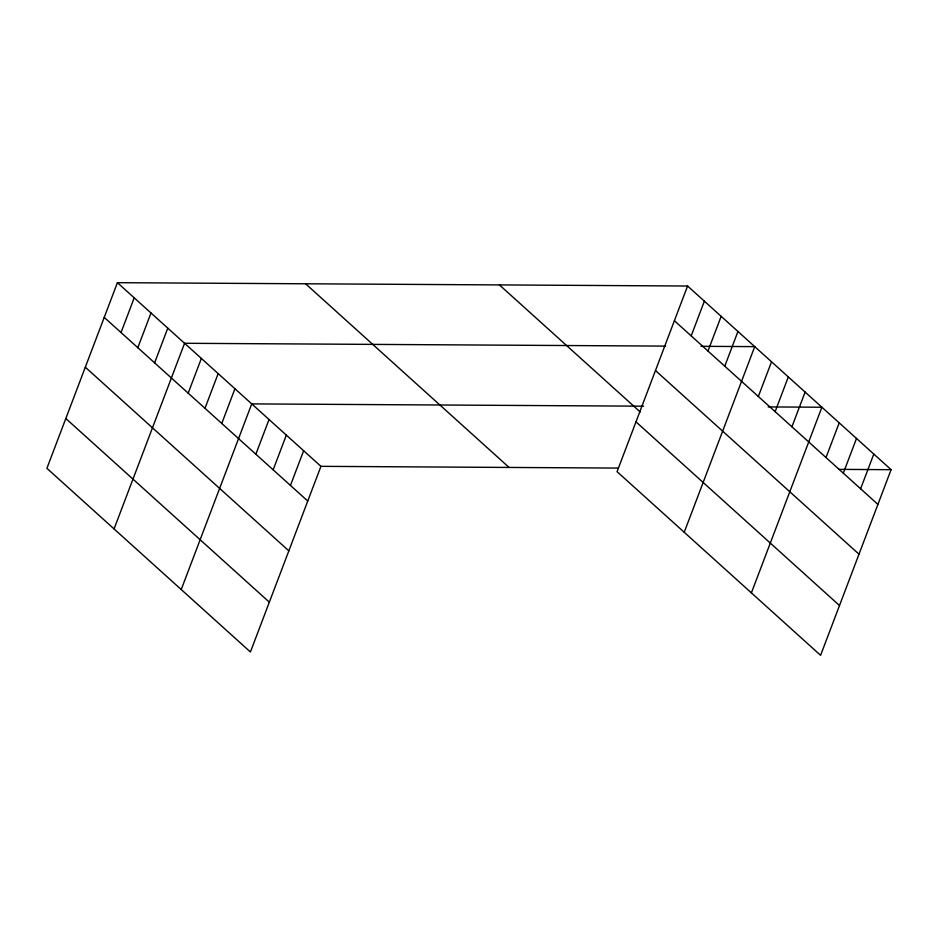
<?xml version="1.0" encoding="UTF-8"?>
<svg xmlns="http://www.w3.org/2000/svg" width="938" height="938" viewBox="0 0 938 938"><rect width="100%" height="100%" fill="white"/><g stroke="black" fill="none" stroke-linecap="round" stroke-linejoin="round"><path stroke-width="1.41" d="M117.414 282.678L46.9 468.32L250.423 651.98L320.937 466.338L117.414 282.678L687.577 286.02L891.1 469.68L820.586 655.322L617.063 471.662L687.577 286.02M121.025 332.544L134.204 297.838M137.816 347.693L150.995 312.987M154.606 362.854L167.785 328.136M114.061 528.926L184.575 343.285L665.617 346.11M188.186 393.151L201.365 358.445M204.976 408.3L218.155 373.594M221.767 423.448L234.946 388.742M181.222 589.533L251.736 403.891L643.656 406.189M255.851 454.215L269.042 419.509M273.157 469.832L286.336 435.115M290.452 485.438L303.642 450.721M691.189 335.886L704.368 301.18M707.979 351.035L721.158 316.329M724.769 366.195L737.948 331.477M684.224 532.268L754.738 346.626L700.979 346.31M758.35 396.493L771.528 361.787M775.14 411.641L788.319 376.935M791.93 426.802L805.109 392.084M751.385 592.875L821.899 407.233L768.14 406.916M826.015 457.556L839.205 422.85M843.321 473.174L856.5 438.456M860.615 488.78L873.806 454.074M320.937 466.338L618.412 468.085M838.76 469.375L891.1 469.68M674.399 320.737L877.909 504.386M655.474 370.545L858.997 554.194M499.426 284.918L640.232 411.993M635.987 421.854L839.498 605.514M305.577 283.78L509.088 467.441M104.235 317.396L307.758 501.044M85.311 367.204L288.834 550.852M65.824 418.512L269.335 602.173"/></g></svg>
